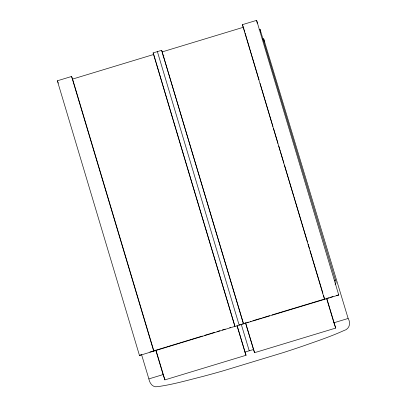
<?xml version="1.0" encoding="UTF-8"?>
<svg xmlns="http://www.w3.org/2000/svg" width="407" height="407" viewBox="0 0 407 407"><rect width="100%" height="100%" fill="white"/><g stroke="black" fill="none" stroke-linecap="round" stroke-linejoin="round"><path stroke-width="0.61" d="M257.265 23.291L256.629 20.35L242.394 24.669L324.521 299.364L338.807 294.958L337.769 295.146M260.745 32.402L260.109 29.462L259.04 29.787M264.326 41.779L263.685 38.838L262.622 39.164M153.861 350.976L72.578 79.075L71.581 76.475L57.346 80.79L139.479 355.484L234.997 326.368L229.482 308.002M243.498 323.83L324.521 299.364M139.479 355.484L140.074 355.148M335.073 284.345C336.579 283.303 336.029 281.354 335.393 279.98L260.109 29.462M140.415 355.021L141.478 354.665M149.852 352.06L166.631 346.932M161.655 50.315L243.447 323.896L234.91 326.485L187.251 167.501L153.113 52.905L161.655 50.315L243.539 323.779M72.578 79.075L153.714 54.472L154.395 56.761M162.251 51.877L243.386 27.269L244.068 29.563M163.034 56.003L163.924 55.734M334.325 280.306L335.393 279.98M167.165 346.769L179.726 342.943M180.296 342.77L183.74 341.722M184.315 341.544L189.067 340.099M209.92 333.76L214.611 332.336M216.972 331.619L219.922 330.723M222.298 330.001L225.259 329.105M229.706 327.757L230.596 327.487M239.494 324.786L240.384 324.516M242.165 323.977L243.941 323.438M244.831 323.168L245.721 322.899M246.611 322.629L248.392 322.09M250.168 321.55L251.058 321.281M252.839 320.741L253.729 320.472M254.319 320.289L259.061 318.854M141.585 354.68L148.865 378.902L163.1 374.582L164.901 379.884L246.037 355.275L244.897 351.49M326.633 298.56L333.913 322.776L348.143 318.462C351.002 323.133 349.547 329.136 343.844 330.586C330.642 336.589 316.849 341.168 303.19 345.986A417.628 156.995 -16.6 0 1 283.114 352.65L222.807 370.94A417.628 156.995 -16.6 0 1 202.381 376.567C187.703 380.219 173.102 384.488 158.099 386.579C152.956 387.957 149.639 383.399 148.865 378.902M237.011 325.666L244.958 352.096L253.495 349.506L254.579 352.681L335.709 328.078L332.463 317.262M307.778 304.115L311.167 303.093M311.726 302.925L321.998 299.832M259.651 318.671L261.421 318.137M262.601 317.781L264.372 317.241M264.957 317.063L269.643 315.644M290.476 309.34L294.032 308.267M294.627 308.089L299.206 306.705M299.756 306.537L307.178 304.299M325.824 298.677L328.963 297.736M322.563 299.659L324.822 298.977M333.023 296.525L329.98 297.431M336.457 295.513L337.2 295.304M58.16 82.636L58.476 83.094M57.88 82.102L57.346 80.79M242.394 24.669L242.765 25.646M242.826 25.809L243.203 26.781M153.113 52.905L153.714 54.472M333.913 322.776L335.709 328.078M244.958 352.096L246.037 355.275M263.685 38.838L348.143 318.462M338.756 295.044L256.629 20.35M326.765 298.316L329.858 308.603M330.021 309.147L332.3 316.722M321.265 287.825L318.991 280.265M321.428 288.365L322.888 293.228M323.534 295.385L324.511 298.631M245.63 322.924L254.579 352.681M245.553 323.077L253.495 349.506M241.28 324.374L249.226 350.798M239.179 325.188L157.387 51.613M237.256 326.058L239.046 332.015M239.209 332.555L241.483 340.13M241.646 340.674L244.734 350.951M155.957 350.122L164.901 379.884M155.82 350.366L163.1 374.582M153.714 351.17L71.581 76.475M278.739 145.955L279.762 149.364M279.904 149.852L280.194 150.829M280.489 151.801L281.512 155.22M281.654 155.708L282.677 159.132M282.824 159.62L283.119 160.602M283.262 161.091L283.847 163.049M284.437 165.008L285.46 168.442M285.607 168.93L286.782 172.863M286.93 173.351L287.963 176.796M288.125 177.345L289.112 180.642M289.275 181.191L291.254 187.8M291.422 188.349L292.409 191.661M292.577 192.211L293.569 195.523M293.9 196.627L294.892 199.944M295.06 200.498L296.052 203.815M296.22 204.37L298.209 211.014M298.377 211.564L299.374 214.891M299.537 215.445L300.534 218.778M300.702 219.332L301.867 223.214M302.035 223.774L303.032 227.106M303.2 227.661L304.202 230.998M304.37 231.552L307.509 242.012M308.15 244.164L308.638 245.777M308.796 246.311L309.442 248.463M310.088 250.615L312.027 257.076M312.189 257.616L313.161 260.846M313.324 261.386L314.453 265.161M314.616 265.7L315.588 268.935M315.751 269.475L318.829 279.726M190.669 178.515L187.184 166.85M190.812 179.004L191.834 182.417M191.982 182.906L192.272 183.888M192.419 184.376L195.202 193.676M195.345 194.17L195.935 196.133M196.082 196.622L196.372 197.604M196.52 198.092L197.548 201.531M197.695 202.025L200.427 211.141M200.59 211.691L204.06 223.275M204.222 223.825L207.372 234.335M207.539 234.885L208.532 238.212M208.699 238.767L211.03 246.53M211.192 247.085L212.195 250.417M212.357 250.971L222.354 284.274M222.517 284.814L226.887 299.369M227.05 299.908L229.319 307.463M255.347 67.476L251.923 55.963M255.52 68.055L256.207 70.36M256.379 70.935L257.779 75.641M257.957 76.241L259.03 79.843M260.104 83.45L260.638 85.251M260.821 85.852L261.894 89.464M262.072 90.064L263.507 94.882M263.685 95.487L264.764 99.105M264.947 99.705L265.486 101.516M265.664 102.121L266.387 104.538M266.565 105.143L267.648 108.771M267.826 109.376L268.366 111.192M268.549 111.798L269.175 113.889M269.327 114.413L269.643 115.461M269.795 115.985L270.421 118.081M270.579 118.605L271.673 122.278M271.83 122.802L272.146 123.855M272.298 124.379L272.929 126.48M273.555 128.581L275.285 134.376M275.442 134.905L276.541 138.594M276.699 139.123L277.33 141.234M277.488 141.763L277.961 143.35M244.241 30.133L244.749 31.853M245.09 33.003L246.795 38.736M246.968 39.311L247.649 41.606M247.822 42.175L248.504 44.475M248.672 45.05L249.359 47.344M249.527 47.919L250.04 49.644M250.213 50.219L250.895 52.513M251.068 53.088L251.75 55.388M168.819 105.24L170.248 110.048M170.426 110.648L171.5 114.255M171.683 114.855L173.117 119.673M173.296 120.274L174.374 123.891M174.552 124.491L175.992 129.319M176.17 129.925L178.871 138.996M179.029 139.52L180.123 143.183M180.281 143.707L182.468 151.053M182.626 151.577L183.725 155.255M183.883 155.784L184.508 157.885M184.666 158.415L184.982 159.468M185.139 159.992L185.765 162.103M185.923 162.627L187.027 166.321M154.563 57.336L155.245 59.626M155.418 60.2L156.1 62.495M156.268 63.065L159.681 74.542M159.854 75.117L162.932 85.465M163.1 86.04L168.64 104.64M271.957 314.947A417.628 3.912 -16.9 0 1 289.881 309.524M189.611 339.931A417.628 3.912 -16.9 0 1 202.416 336.04M204.706 335.343A417.628 3.912 -16.9 0 1 209.335 333.938"/></g></svg>
